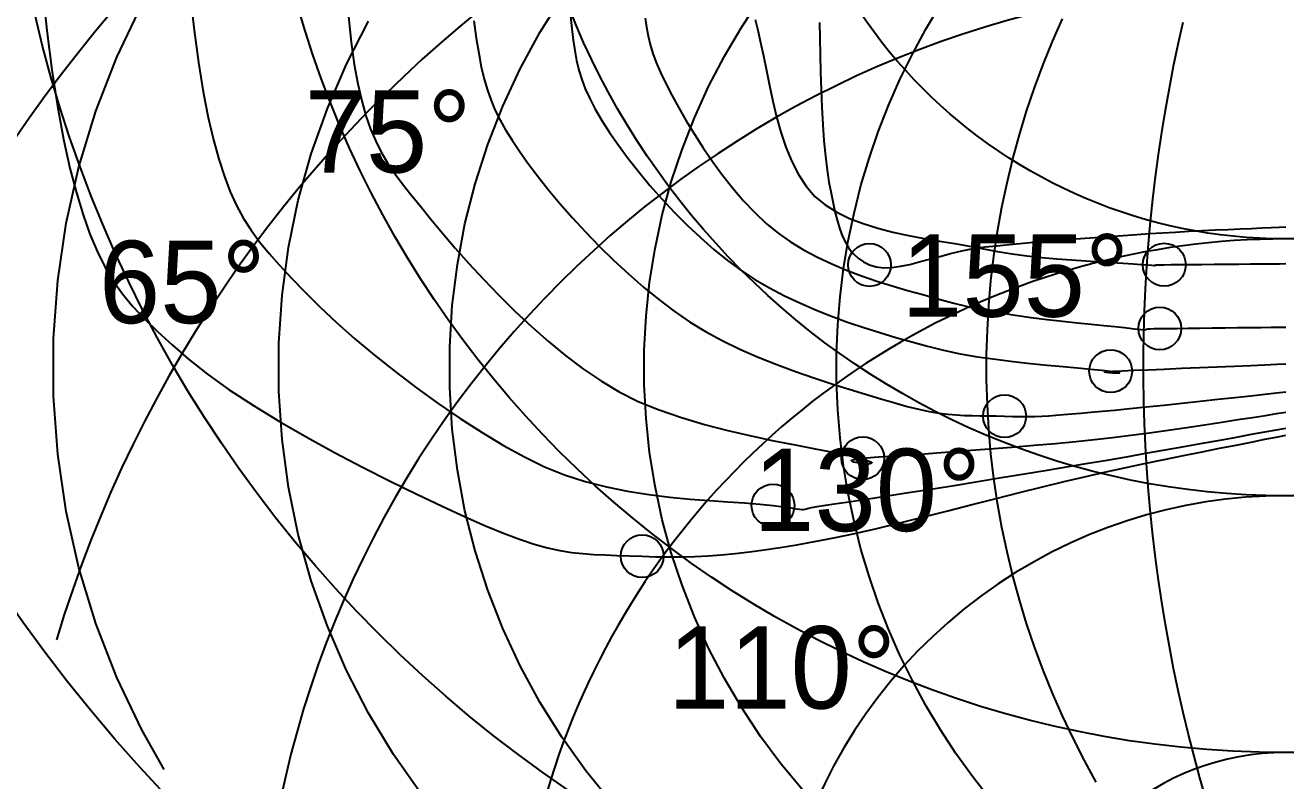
# Model space of a CAD drawing. Header units: metres. Extents: x -58 to 58, y -58 to 58.
# Drawn here: x -38.26 to 0, y -32.02 to -9.1 of the extents above; entities that cross this region are included whole.
import ezdxf
from ezdxf.enums import TextEntityAlignment as Align

# ---------------------------------------------------------------- set-up
doc = ezdxf.new("R2010")
doc.units = ezdxf.units.M
for name, color, linetype in [('CUT_REFERENCE', 1, 'Continuous'), ('ENGRAVE_AWA', 4, 'Continuous'), ('ENGRAVE_COMPASS', 7, 'Continuous'), ('ENGRAVE_POLARS', 5, 'Continuous'), ('ENGRAVE_TEXT', 7, 'Continuous'), ('ENGRAVE_VMG', 3, 'Continuous')]:
    doc.layers.add(name, color=color, linetype=linetype)

msp = doc.modelspace()

# ---------------------------------------------------------------- linework, layer by layer
at = {"layer": 'CUT_REFERENCE'}
for radius in [57.5, 47]:
    msp.add_circle((0, 0), radius, dxfattribs=at)
at = {"layer": 'ENGRAVE_AWA'}
for p, q in [((-22.639, -9.319), (-21.975, -8.257)), ((-16.513, -9.147), (-15.94, -8.283)), ((-35.479, -10.071), (-34.724, -8.483)), ((-10.923, -9.221), (-10.483, -8.484)), ((-28.508, -10.281), (-27.838, -8.981)), ((-17.04, -10.041), (-16.513, -9.147)), ((-7.082, -9.592), (-6.78, -8.903)), ((-3.262, -9.67), (-3.112, -9.005)), ((-23.236, -10.42), (-22.639, -9.319)), ((-11.333, -9.975), (-10.923, -9.221)), ((-7.365, -10.289), (-7.082, -9.592)), ((-3.403, -10.337), (-3.262, -9.67)), ((-36.114, -11.711), (-35.479, -10.071)), ((-29.089, -11.623), (-28.508, -10.281)), ((-17.518, -10.961), (-17.04, -10.041)), ((-11.71, -10.746), (-11.333, -9.975)), ((-7.626, -10.995), (-7.365, -10.289)), ((-23.764, -11.556), (-23.236, -10.42)), ((-3.533, -11.006), (-3.403, -10.337)), ((-17.946, -11.905), (-17.518, -10.961)), ((-12.056, -11.532), (-11.71, -10.746)), ((-7.866, -11.707), (-7.626, -10.995)), ((-3.653, -11.677), (-3.533, -11.006)), ((-36.627, -13.393), (-36.114, -11.711)), ((-29.577, -13.001), (-29.089, -11.623)), ((-24.22, -12.722), (-23.764, -11.556)), ((-12.368, -12.332), (-12.056, -11.532)), ((-8.086, -12.427), (-7.866, -11.707)), ((-3.764, -12.35), (-3.653, -11.677)), ((-18.324, -12.871), (-17.946, -11.905)), ((-12.648, -13.143), (-12.368, -12.332)), ((-8.284, -13.153), (-8.086, -12.427)), ((-3.864, -13.024), (-3.764, -12.35)), ((-29.97, -14.409), (-29.577, -13.001)), ((-24.603, -13.915), (-24.22, -12.722)), ((-18.65, -13.856), (-18.324, -12.871)), ((-12.893, -13.966), (-12.648, -13.143)), ((-8.46, -13.884), (-8.284, -13.153)), ((-3.955, -13.7), (-3.864, -13.024)), ((-37.014, -15.108), (-36.627, -13.393)), ((-4.035, -14.377), (-3.955, -13.7)), ((-24.911, -15.129), (-24.603, -13.915)), ((-18.923, -14.856), (-18.65, -13.856)), ((-13.104, -14.798), (-12.893, -13.966)), ((-8.615, -14.62), (-8.46, -13.884)), ((-30.266, -15.841), (-29.97, -14.409)), ((-4.106, -15.055), (-4.035, -14.377)), ((-19.142, -15.87), (-18.923, -14.856)), ((-13.281, -15.638), (-13.104, -14.798)), ((-8.747, -15.36), (-8.615, -14.62)), ((-37.273, -16.847), (-37.014, -15.108)), ((-25.143, -16.36), (-24.911, -15.129)), ((-4.166, -15.734), (-4.106, -15.055)), ((-13.422, -16.485), (-13.281, -15.638)), ((-8.858, -16.104), (-8.747, -15.36)), ((-30.464, -17.289), (-30.266, -15.841)), ((-19.307, -16.894), (-19.142, -15.87)), ((-4.216, -16.414), (-4.166, -15.734)), ((-25.298, -17.603), (-25.143, -16.36)), ((-8.947, -16.851), (-8.858, -16.104)), ((-4.257, -17.094), (-4.216, -16.414)), ((-13.528, -17.337), (-13.422, -16.485)), ((-37.403, -18.6), (-37.273, -16.847)), ((-19.417, -17.925), (-19.307, -16.894)), ((-9.014, -17.6), (-8.947, -16.851)), ((-4.287, -17.775), (-4.257, -17.094)), ((-30.564, -18.748), (-30.464, -17.289)), ((-13.599, -18.192), (-13.528, -17.337)), ((-25.376, -18.853), (-25.298, -17.603)), ((-19.472, -18.961), (-19.417, -17.925)), ((-9.058, -18.351), (-9.014, -17.6)), ((-4.307, -18.457), (-4.287, -17.775)), ((-13.635, -19.05), (-13.599, -18.192)), ((-9.081, -19.103), (-9.058, -18.351)), ((-37.403, -20.358), (-37.403, -18.6)), ((-4.317, -19.138), (-4.307, -18.457)), ((-30.564, -20.21), (-30.564, -18.748)), ((-25.376, -20.105), (-25.376, -18.853)), ((-19.472, -19.998), (-19.472, -18.961)), ((-13.635, -19.908), (-13.635, -19.05)), ((-9.081, -19.855), (-9.081, -19.103)), ((-4.317, -19.82), (-4.317, -19.138)), ((-9.058, -20.607), (-9.081, -19.855)), ((-4.307, -20.502), (-4.317, -19.82)), ((-30.464, -21.669), (-30.564, -20.21)), ((-25.298, -21.356), (-25.376, -20.105)), ((-19.417, -21.033), (-19.472, -19.998)), ((-13.599, -20.766), (-13.635, -19.908)), ((-37.273, -22.112), (-37.403, -20.358)), ((-9.014, -21.358), (-9.058, -20.607)), ((-4.287, -21.183), (-4.307, -20.502)), ((-19.307, -22.065), (-19.417, -21.033)), ((-13.528, -21.622), (-13.599, -20.766)), ((-25.143, -22.599), (-25.298, -21.356)), ((-8.947, -22.107), (-9.014, -21.358)), ((-4.257, -21.864), (-4.287, -21.183)), ((-30.266, -23.117), (-30.464, -21.669)), ((-13.422, -22.473), (-13.528, -21.622)), ((-37.014, -23.851), (-37.273, -22.112)), ((-19.142, -23.088), (-19.307, -22.065)), ((-8.858, -22.854), (-8.947, -22.107)), ((-4.216, -22.545), (-4.257, -21.864)), ((-13.281, -23.32), (-13.422, -22.473)), ((-4.166, -23.225), (-4.216, -22.545)), ((-24.911, -23.829), (-25.143, -22.599)), ((-8.747, -23.598), (-8.858, -22.854)), ((-29.97, -24.549), (-30.266, -23.117)), ((-18.923, -24.102), (-19.142, -23.088)), ((-13.104, -24.16), (-13.281, -23.32)), ((-4.106, -23.904), (-4.166, -23.225)), ((-8.615, -24.338), (-8.747, -23.598)), ((-36.627, -25.566), (-37.014, -23.851)), ((-24.603, -25.043), (-24.911, -23.829)), ((-18.65, -25.103), (-18.923, -24.102)), ((-4.035, -24.582), (-4.106, -23.904)), ((-12.893, -24.992), (-13.104, -24.16)), ((-8.46, -25.075), (-8.615, -24.338)), ((-29.577, -25.957), (-29.97, -24.549)), ((-3.955, -25.259), (-4.035, -24.582)), ((-24.22, -26.236), (-24.603, -25.043)), ((-18.324, -26.087), (-18.65, -25.103)), ((-12.648, -25.815), (-12.893, -24.992)), ((-8.284, -25.806), (-8.46, -25.075)), ((-36.114, -27.248), (-36.627, -25.566)), ((-3.864, -25.934), (-3.955, -25.259)), ((-29.089, -27.336), (-29.577, -25.957)), ((-12.368, -26.627), (-12.648, -25.815)), ((-8.086, -26.532), (-8.284, -25.806)), ((-3.764, -26.609), (-3.864, -25.934)), ((-23.764, -27.403), (-24.22, -26.236)), ((-17.946, -27.053), (-18.324, -26.087)), ((-12.056, -27.426), (-12.368, -26.627)), ((-7.866, -27.251), (-8.086, -26.532)), ((-3.653, -27.281), (-3.764, -26.609)), ((-17.518, -27.998), (-17.946, -27.053)), ((-35.479, -28.887), (-36.114, -27.248)), ((-28.508, -28.678), (-29.089, -27.336)), ((-23.236, -28.539), (-23.764, -27.403)), ((-11.71, -28.212), (-12.056, -27.426)), ((-7.626, -27.964), (-7.866, -27.251)), ((-3.533, -27.952), (-3.653, -27.281)), ((-17.04, -28.918), (-17.518, -27.998)), ((-11.333, -28.983), (-11.71, -28.212)), ((-7.365, -28.669), (-7.626, -27.964)), ((-3.403, -28.622), (-3.533, -27.952)), ((-27.838, -29.977), (-28.508, -28.678)), ((-22.639, -29.64), (-23.236, -28.539)), ((-7.082, -29.366), (-7.365, -28.669)), ((-3.262, -29.289), (-3.403, -28.622)), ((-34.724, -30.475), (-35.479, -28.887)), ((-16.513, -29.811), (-17.04, -28.918)), ((-10.923, -29.737), (-11.333, -28.983)), ((-6.78, -30.055), (-7.082, -29.366)), ((-3.112, -29.954), (-3.262, -29.289)), ((-21.975, -30.702), (-22.639, -29.64)), ((-15.94, -30.676), (-16.513, -29.811)), ((-10.483, -30.474), (-10.923, -29.737)), ((-27.081, -31.228), (-27.838, -29.977)), ((-6.457, -30.734), (-6.78, -30.055)), ((-2.953, -30.617), (-3.112, -29.954)), ((-34.037, -31.682), (-34.724, -30.475)), ((-10.013, -31.193), (-10.483, -30.474)), ((-21.246, -31.72), (-21.975, -30.702)), ((-15.321, -31.508), (-15.94, -30.676)), ((-6.114, -31.404), (-6.457, -30.734)), ((-2.783, -31.277), (-2.953, -30.617)), ((-26.241, -32.424), (-27.081, -31.228)), ((-9.513, -31.891), (-10.013, -31.193)), ((-2.604, -31.935), (-2.783, -31.277)), ((-20.455, -32.691), (-21.246, -31.72)), ((-14.659, -32.306), (-15.321, -31.508)), ((-5.751, -32.063), (-6.114, -31.404)), ((-8.985, -32.567), (-9.513, -31.891)), ((-2.415, -32.59), (-2.604, -31.935))]:
    msp.add_line(p, q, dxfattribs=at)
for radius in [38.958, 31.167, 23.375, 15.583]:
    msp.add_circle((0, 0), radius, dxfattribs=at)
for radius, start, end in [(46.75, 25.0283, 154.9717), (38.958, 16.7191, 163.2809), (31.167, 7.7355, 172.2645), (23.375, 356.9122, 183.0878), (15.583, 340.6827, 199.3173), (7.792, 285.9295, 254.0705)]:
    msp.add_arc((0, -38.958), radius, start, end, dxfattribs=at)
at = {"layer": 'ENGRAVE_COMPASS'}
msp.add_circle((0, 0), 57.2, dxfattribs=at)
at = {"layer": 'ENGRAVE_POLARS'}
for p, q in [((-37.732, -8.026), (-37.598, -9.264)), ((-33.252, -8.195), (-33.133, -9.246)), ((-28.446, -8.837), (-28.37, -9.612)), ((-24.642, -8.969), (-24.569, -9.49)), ((-21.704, -8.827), (-21.665, -9.207)), ((-19.441, -8.889), (-19.403, -9.161)), ((-19.403, -9.161), (-19.354, -9.425)), ((-16.108, -8.927), (-16.027, -9.253)), ((-14.154, -9.014), (-14.145, -9.492)), ((-37.598, -9.264), (-37.448, -10.449)), ((-33.133, -9.246), (-33.002, -10.23)), ((-24.569, -9.49), (-24.495, -9.951)), ((-21.665, -9.207), (-21.625, -9.553)), ((-21.625, -9.553), (-21.579, -9.871)), ((-19.354, -9.425), (-19.29, -9.687)), ((-16.027, -9.253), (-15.939, -9.622)), ((-14.145, -9.492), (-14.133, -9.999)), ((-28.37, -9.612), (-28.273, -10.291)), ((-21.579, -9.871), (-21.524, -10.17)), ((-19.29, -9.687), (-19.209, -9.954)), ((-15.939, -9.622), (-15.853, -10.03)), ((-33.002, -10.23), (-32.858, -11.123)), ((-28.273, -10.291), (-28.162, -10.876)), ((-24.495, -9.951), (-24.416, -10.362)), ((-21.524, -10.17), (-21.455, -10.458)), ((-19.209, -9.954), (-19.105, -10.235)), ((-19.105, -10.235), (-18.976, -10.536)), ((-15.853, -10.03), (-15.765, -10.469)), ((-14.133, -9.999), (-14.119, -10.524)), ((-37.448, -10.449), (-37.282, -11.555)), ((-24.416, -10.362), (-24.329, -10.732)), ((-21.455, -10.458), (-21.369, -10.741)), ((-18.976, -10.536), (-18.817, -10.864)), ((-15.765, -10.469), (-15.672, -10.929)), ((-14.119, -10.524), (-14.101, -11.058)), ((-28.162, -10.876), (-28.044, -11.39)), ((-24.329, -10.732), (-24.232, -11.07)), ((-24.232, -11.07), (-24.121, -11.384)), ((-21.369, -10.741), (-21.26, -11.028)), ((-21.26, -11.028), (-21.124, -11.326)), ((-18.817, -10.864), (-18.631, -11.222)), ((-15.672, -10.929), (-15.569, -11.401)), ((-14.101, -11.058), (-14.079, -11.589)), ((-32.858, -11.123), (-32.702, -11.903)), ((-28.044, -11.39), (-27.916, -11.844)), ((-24.121, -11.384), (-23.994, -11.684)), ((-21.124, -11.326), (-20.959, -11.642)), ((-18.631, -11.222), (-18.423, -11.603)), ((-15.569, -11.401), (-15.453, -11.877)), ((-37.282, -11.555), (-37.101, -12.558)), ((-27.916, -11.844), (-27.776, -12.248)), ((-23.994, -11.684), (-23.847, -11.978)), ((-20.959, -11.642), (-20.758, -11.985)), ((-18.423, -11.603), (-18.194, -12)), ((-14.079, -11.589), (-14.051, -12.109)), ((-32.702, -11.903), (-32.541, -12.575)), ((-23.847, -11.978), (-23.677, -12.276)), ((-20.758, -11.985), (-20.522, -12.354)), ((-18.194, -12), (-17.946, -12.409)), ((-15.453, -11.877), (-15.321, -12.346)), ((-14.051, -12.109), (-14.016, -12.606)), ((-37.101, -12.558), (-36.905, -13.432)), ((-32.541, -12.575), (-32.379, -13.166)), ((-27.776, -12.248), (-27.622, -12.613)), ((-27.622, -12.613), (-27.451, -12.95)), ((-23.677, -12.276), (-23.481, -12.586)), ((-23.481, -12.586), (-23.257, -12.918)), ((-20.522, -12.354), (-20.255, -12.74)), ((-17.946, -12.409), (-17.679, -12.824)), ((-15.321, -12.346), (-15.169, -12.801)), ((-14.016, -12.606), (-13.974, -13.071)), ((-27.451, -12.95), (-27.261, -13.27)), ((-23.257, -12.918), (-23.001, -13.28)), ((-20.255, -12.74), (-19.96, -13.14)), ((-17.679, -12.824), (-17.395, -13.238)), ((-15.169, -12.801), (-14.994, -13.232)), ((-32.379, -13.166), (-32.212, -13.689)), ((-27.261, -13.27), (-27.049, -13.583)), ((-23.001, -13.28), (-22.711, -13.671)), ((-19.96, -13.14), (-19.64, -13.548)), ((-17.395, -13.238), (-17.096, -13.647)), ((-14.994, -13.232), (-14.791, -13.63)), ((-13.974, -13.071), (-13.924, -13.494)), ((-36.905, -13.432), (-36.703, -14.185)), ((-32.212, -13.689), (-32.034, -14.154)), ((-27.049, -13.583), (-26.815, -13.9)), ((-22.711, -13.671), (-22.388, -14.081)), ((-19.64, -13.548), (-19.297, -13.959)), ((-17.096, -13.647), (-16.782, -14.045)), ((-14.791, -13.63), (-14.558, -13.986)), ((-13.924, -13.494), (-13.865, -13.865)), ((-32.034, -14.154), (-31.843, -14.574)), ((-26.815, -13.9), (-26.554, -14.231)), ((-22.388, -14.081), (-22.036, -14.504)), ((-19.297, -13.959), (-18.935, -14.369)), ((-16.782, -14.045), (-16.456, -14.425)), ((-14.558, -13.986), (-14.291, -14.291)), ((-13.865, -13.865), (-13.802, -14.195)), ((-36.703, -14.185), (-36.502, -14.849)), ((-26.554, -14.231), (-26.265, -14.587)), ((-22.036, -14.504), (-21.657, -14.935)), ((-18.935, -14.369), (-18.558, -14.773)), ((-16.456, -14.425), (-16.117, -14.783)), ((-14.291, -14.291), (-13.982, -14.548)), ((-13.802, -14.195), (-13.74, -14.502)), ((-13.74, -14.502), (-13.676, -14.787)), ((-36.502, -14.849), (-36.295, -15.435)), ((-31.843, -14.574), (-31.634, -14.959)), ((-26.265, -14.587), (-25.946, -14.98)), ((-18.558, -14.773), (-18.167, -15.166)), ((-16.117, -14.783), (-15.768, -15.113)), ((-13.982, -14.548), (-13.63, -14.769)), ((-13.676, -14.787), (-13.607, -15.049)), ((-13.63, -14.769), (-13.242, -14.959)), ((-31.634, -14.959), (-31.403, -15.321)), ((-25.946, -14.98), (-25.593, -15.408)), ((-21.657, -14.935), (-21.256, -15.37)), ((-18.167, -15.166), (-17.766, -15.544)), ((-15.768, -15.113), (-15.409, -15.409)), ((-13.607, -15.049), (-13.533, -15.29)), ((-13.533, -15.29), (-13.449, -15.509)), ((-13.242, -14.959), (-12.823, -15.12)), ((-12.823, -15.12), (-12.382, -15.257)), ((-12.382, -15.257), (-11.923, -15.375)), ((-2.14, -15.312), (-1.753, -15.294)), ((-1.753, -15.294), (-1.385, -15.277)), ((-1.385, -15.277), (-1.039, -15.262)), ((-1.039, -15.262), (-0.722, -15.248)), ((-0.722, -15.248), (-0.44, -15.236)), ((-0.44, -15.236), (-0.197, -15.225)), ((-0.197, -15.225), (0, -15.216)), ((-36.295, -15.435), (-36.077, -15.957)), ((-31.403, -15.321), (-31.146, -15.671)), ((-31.146, -15.671), (-30.859, -16.022)), ((-25.593, -15.408), (-25.208, -15.86)), ((-21.256, -15.37), (-20.836, -15.804)), ((-17.766, -15.544), (-17.359, -15.901)), ((-15.409, -15.409), (-15.034, -15.675)), ((-15.034, -15.675), (-14.635, -15.918)), ((-13.449, -15.509), (-13.355, -15.705)), ((-11.923, -15.375), (-11.453, -15.477)), ((-11.453, -15.477), (-10.98, -15.566)), ((-10.98, -15.566), (-10.508, -15.648)), ((-10.508, -15.648), (-10.046, -15.727)), ((-7.972, -15.712), (-7.549, -15.675)), ((-7.549, -15.675), (-7.115, -15.639)), ((-7.115, -15.639), (-6.675, -15.604)), ((-6.675, -15.604), (-6.233, -15.57)), ((-6.233, -15.57), (-5.792, -15.538)), ((-5.792, -15.538), (-5.358, -15.507)), ((-5.358, -15.507), (-4.934, -15.477)), ((-4.934, -15.477), (-4.524, -15.449)), ((-4.524, -15.449), (-4.133, -15.423)), ((-4.133, -15.423), (-3.745, -15.398)), ((-3.745, -15.398), (-3.345, -15.375)), ((-3.345, -15.375), (-2.941, -15.352)), ((-2.941, -15.352), (-2.537, -15.332)), ((-2.537, -15.332), (-2.14, -15.312)), ((-36.077, -15.957), (-35.844, -16.426)), ((-30.859, -16.022), (-30.537, -16.384)), ((-25.208, -15.86), (-24.792, -16.328)), ((-20.836, -15.804), (-20.4, -16.231)), ((-17.359, -15.901), (-16.947, -16.233)), ((-14.635, -15.918), (-14.217, -16.14)), ((-13.355, -15.705), (-13.247, -15.881)), ((-13.247, -15.881), (-13.123, -16.035)), ((-13.123, -16.035), (-12.982, -16.169)), ((-10.499, -16.112), (-10.171, -16.025)), ((-10.171, -16.025), (-9.834, -15.945)), ((-10.046, -15.727), (-9.598, -15.805)), ((-9.834, -15.945), (-9.489, -15.877)), ((-9.598, -15.805), (-9.173, -15.887)), ((-9.489, -15.877), (-9.138, -15.827)), ((-9.173, -15.887), (-8.749, -15.967)), ((-9.138, -15.827), (-8.771, -15.788)), ((-8.771, -15.788), (-8.381, -15.749)), ((-8.749, -15.967), (-8.308, -16.036)), ((-8.381, -15.749), (-7.972, -15.712)), ((-8.308, -16.036), (-7.856, -16.094)), ((-35.844, -16.426), (-35.589, -16.854)), ((-30.537, -16.384), (-30.177, -16.77)), ((-24.792, -16.328), (-24.35, -16.808)), ((-20.4, -16.231), (-19.951, -16.647)), ((-16.947, -16.233), (-16.535, -16.535)), ((-14.217, -16.14), (-13.781, -16.343)), ((-13.781, -16.343), (-13.333, -16.53)), ((-12.982, -16.169), (-12.82, -16.281)), ((-12.82, -16.281), (-12.635, -16.373)), ((-12.635, -16.373), (-12.427, -16.434)), ((-12.427, -16.434), (-12.201, -16.457)), ((-12.201, -16.457), (-11.955, -16.448)), ((-11.955, -16.448), (-11.693, -16.412)), ((-11.693, -16.412), (-11.415, -16.355)), ((-11.415, -16.355), (-11.122, -16.282)), ((-11.122, -16.282), (-10.817, -16.199)), ((-10.817, -16.199), (-10.499, -16.112)), ((-7.856, -16.094), (-7.4, -16.144)), ((-7.4, -16.144), (-6.946, -16.185)), ((-6.946, -16.185), (-6.501, -16.22)), ((-6.501, -16.22), (-6.071, -16.25)), ((-6.071, -16.25), (-5.664, -16.275)), ((-5.664, -16.275), (-5.284, -16.297)), ((-5.284, -16.297), (-4.94, -16.317)), ((-4.94, -16.317), (-4.637, -16.336)), ((-4.637, -16.336), (-4.382, -16.355)), ((-4.382, -16.355), (-4.191, -16.372)), ((-4.191, -16.372), (-4.064, -16.384)), ((-4.064, -16.384), (-3.991, -16.391)), ((-3.991, -16.391), (-3.958, -16.394)), ((-3.99, -16.382), (-3.976, -16.377)), ((-3.982, -16.388), (-3.99, -16.382)), ((-3.966, -16.392), (-3.982, -16.388)), ((-3.976, -16.377), (-3.93, -16.372)), ((-3.954, -16.394), (-3.966, -16.392)), ((-3.958, -16.394), (-3.954, -16.394)), ((-3.93, -16.372), (-3.838, -16.368)), ((-3.838, -16.368), (-3.688, -16.366)), ((-3.688, -16.366), (-3.474, -16.364)), ((-3.474, -16.364), (-3.204, -16.362)), ((-3.204, -16.362), (-2.89, -16.36)), ((-2.89, -16.36), (-2.544, -16.357)), ((-2.544, -16.357), (-2.177, -16.353)), ((-2.177, -16.353), (-1.801, -16.35)), ((-1.801, -16.35), (-1.427, -16.346)), ((-1.427, -16.346), (-1.067, -16.343)), ((-1.067, -16.343), (-0.733, -16.339)), ((-0.733, -16.339), (-0.436, -16.336)), ((-0.436, -16.336), (-0.188, -16.334)), ((-0.188, -16.334), (0, -16.332)), ((-30.177, -16.77), (-29.774, -17.19)), ((-24.35, -16.808), (-23.884, -17.291)), ((-19.951, -16.647), (-19.493, -17.047)), ((-16.535, -16.535), (-16.114, -16.811)), ((-16.114, -16.811), (-15.674, -17.067)), ((-13.333, -16.53), (-12.875, -16.701)), ((-12.875, -16.701), (-12.411, -16.86)), ((-35.589, -16.854), (-35.307, -17.252)), ((-29.774, -17.19), (-29.319, -17.645)), ((-19.493, -17.047), (-19.029, -17.425)), ((-15.674, -17.067), (-15.219, -17.306)), ((-12.411, -16.86), (-11.944, -17.007)), ((-11.944, -17.007), (-11.477, -17.144)), ((-11.477, -17.144), (-11.015, -17.274)), ((-35.307, -17.252), (-34.992, -17.634)), ((-23.884, -17.291), (-23.397, -17.771)), ((-19.029, -17.425), (-18.563, -17.777)), ((-15.219, -17.306), (-14.752, -17.527)), ((-14.752, -17.527), (-14.275, -17.733)), ((-11.015, -17.274), (-10.559, -17.399)), ((-10.559, -17.399), (-10.115, -17.519)), ((-10.115, -17.519), (-9.664, -17.632)), ((-34.992, -17.634), (-34.64, -18.01)), ((-29.319, -17.645), (-28.809, -18.121)), ((-23.397, -17.771), (-22.894, -18.242)), ((-18.563, -17.777), (-18.097, -18.097)), ((-14.275, -17.733), (-13.79, -17.925)), ((-13.79, -17.925), (-13.301, -18.104)), ((-9.664, -17.632), (-9.193, -17.732)), ((-9.193, -17.732), (-8.708, -17.82)), ((-8.708, -17.82), (-8.216, -17.898)), ((-8.216, -17.898), (-7.725, -17.966)), ((-7.725, -17.966), (-7.242, -18.027)), ((-34.64, -18.01), (-34.245, -18.394)), ((-28.809, -18.121), (-28.253, -18.612)), ((-22.894, -18.242), (-22.376, -18.697)), ((-18.097, -18.097), (-17.615, -18.391)), ((-13.301, -18.104), (-12.81, -18.27)), ((-12.81, -18.27), (-12.319, -18.426)), ((-7.242, -18.027), (-6.773, -18.079)), ((-6.773, -18.079), (-6.326, -18.126)), ((-6.326, -18.126), (-5.908, -18.168)), ((-5.908, -18.168), (-5.525, -18.206)), ((-5.525, -18.206), (-5.186, -18.241)), ((-5.186, -18.241), (-4.896, -18.274)), ((-4.896, -18.274), (-4.671, -18.302)), ((-4.671, -18.302), (-4.509, -18.321)), ((-4.509, -18.321), (-4.401, -18.333)), ((-4.401, -18.333), (-4.333, -18.339)), ((-4.333, -18.339), (-4.295, -18.34)), ((-4.295, -18.34), (-4.273, -18.337)), ((-4.273, -18.337), (-4.255, -18.331)), ((-4.255, -18.331), (-4.231, -18.324)), ((-4.231, -18.324), (-4.188, -18.316)), ((-4.188, -18.316), (-4.113, -18.308)), ((-4.113, -18.308), (-3.996, -18.303)), ((-3.996, -18.303), (-3.823, -18.3)), ((-3.823, -18.3), (-3.589, -18.299)), ((-3.589, -18.299), (-3.301, -18.297)), ((-3.301, -18.297), (-2.971, -18.293)), ((-2.971, -18.293), (-2.611, -18.289)), ((-2.611, -18.289), (-2.232, -18.285)), ((-2.232, -18.285), (-1.844, -18.28)), ((-1.844, -18.28), (-1.461, -18.275)), ((-1.461, -18.275), (-1.093, -18.27)), ((-1.093, -18.27), (-0.751, -18.266)), ((-0.751, -18.266), (-0.448, -18.262)), ((-0.448, -18.262), (-0.193, -18.259)), ((-0.193, -18.259), (0, -18.256)), ((-34.245, -18.394), (-33.802, -18.796)), ((-28.253, -18.612), (-27.658, -19.111)), ((-22.376, -18.697), (-21.848, -19.13)), ((-17.615, -18.391), (-17.102, -18.668)), ((-17.102, -18.668), (-16.566, -18.926)), ((-12.319, -18.426), (-11.832, -18.572)), ((-11.832, -18.572), (-11.35, -18.71)), ((-11.35, -18.71), (-10.878, -18.841)), ((-33.802, -18.796), (-33.305, -19.229)), ((-27.658, -19.111), (-27.033, -19.609)), ((-16.566, -18.926), (-16.012, -19.168)), ((-10.878, -18.841), (-10.393, -18.96)), ((-10.393, -18.96), (-9.881, -19.065)), ((-9.881, -19.065), (-9.352, -19.156)), ((-33.305, -19.229), (-32.73, -19.689)), ((-21.848, -19.13), (-21.311, -19.534)), ((-16.012, -19.168), (-15.45, -19.394)), ((-15.45, -19.394), (-14.885, -19.604)), ((-9.352, -19.156), (-8.813, -19.236)), ((-8.813, -19.236), (-8.275, -19.304)), ((-8.275, -19.304), (-7.747, -19.363)), ((-7.747, -19.363), (-7.238, -19.414)), ((-7.238, -19.414), (-6.759, -19.458)), ((-6.759, -19.458), (-6.317, -19.497)), ((-6.317, -19.497), (-5.923, -19.533)), ((-3.69, -19.531), (-3.165, -19.509)), ((-3.165, -19.509), (-2.621, -19.486)), ((-2.621, -19.486), (-2.078, -19.464)), ((-2.078, -19.464), (-1.553, -19.442)), ((-1.553, -19.442), (-1.065, -19.421)), ((-1.065, -19.421), (-0.631, -19.403)), ((-0.631, -19.403), (-0.27, -19.388)), ((-0.27, -19.388), (0, -19.377)), ((-32.73, -19.689), (-32.066, -20.162)), ((-27.033, -19.609), (-26.386, -20.1)), ((-21.311, -19.534), (-20.77, -19.902)), ((-14.885, -19.604), (-14.326, -19.798)), ((-14.326, -19.798), (-13.78, -19.978)), ((-5.923, -19.533), (-5.586, -19.565)), ((-5.586, -19.565), (-5.315, -19.597)), ((-5.503, -19.629), (-5.498, -19.618)), ((-5.453, -19.641), (-5.503, -19.629)), ((-5.498, -19.618), (-5.42, -19.606)), ((-5.367, -19.65), (-5.453, -19.641)), ((-5.42, -19.606), (-5.251, -19.596)), ((-5.263, -19.657), (-5.367, -19.65)), ((-5.315, -19.597), (-5.134, -19.624)), ((-5.161, -19.661), (-5.263, -19.657)), ((-5.251, -19.596), (-4.978, -19.585)), ((-5.079, -19.661), (-5.161, -19.661)), ((-5.134, -19.624), (-5.046, -19.643)), ((-5.034, -19.655), (-5.079, -19.661)), ((-5.046, -19.643), (-5.034, -19.655)), ((-4.978, -19.585), (-4.615, -19.57)), ((-4.615, -19.57), (-4.18, -19.551)), ((-4.18, -19.551), (-3.69, -19.531)), ((-32.066, -20.162), (-31.332, -20.642)), ((-26.386, -20.1), (-25.724, -20.577)), ((-20.77, -19.902), (-20.227, -20.227)), ((-20.227, -20.227), (-19.651, -20.514)), ((-13.78, -19.978), (-13.254, -20.143)), ((-13.254, -20.143), (-12.755, -20.294)), ((-0.637, -20.295), (-0.278, -20.256)), ((-0.278, -20.256), (0, -20.226)), ((-31.332, -20.642), (-30.543, -21.123)), ((-25.724, -20.577), (-25.058, -21.033)), ((-19.651, -20.514), (-19.019, -20.773)), ((-12.755, -20.294), (-12.291, -20.433)), ((-12.291, -20.433), (-11.869, -20.558)), ((-11.869, -20.558), (-11.489, -20.666)), ((-4.236, -20.681), (-3.705, -20.626)), ((-3.705, -20.626), (-3.156, -20.568)), ((-3.156, -20.568), (-2.603, -20.509)), ((-2.603, -20.509), (-2.061, -20.45)), ((-2.061, -20.45), (-1.543, -20.394)), ((-1.543, -20.394), (-1.063, -20.341)), ((-1.063, -20.341), (-0.637, -20.295)), ((-25.058, -21.033), (-24.393, -21.46)), ((-19.019, -20.773), (-18.345, -21.004)), ((-18.345, -21.004), (-17.644, -21.211)), ((-11.489, -20.666), (-11.142, -20.751)), ((-11.142, -20.751), (-10.823, -20.817)), ((-10.823, -20.817), (-10.529, -20.866)), ((-10.529, -20.866), (-10.255, -20.901)), ((-10.255, -20.901), (-9.997, -20.924)), ((-9.997, -20.924), (-9.75, -20.938)), ((-9.75, -20.938), (-9.51, -20.945)), ((-9.51, -20.945), (-9.273, -20.949)), ((-9.273, -20.949), (-9.034, -20.951)), ((-9.034, -20.951), (-8.789, -20.955)), ((-8.789, -20.955), (-8.533, -20.962)), ((-8.533, -20.962), (-8.282, -20.97)), ((-8.282, -20.97), (-8.049, -20.974)), ((-8.049, -20.974), (-7.829, -20.974)), ((-7.829, -20.974), (-7.616, -20.969)), ((-7.616, -20.969), (-7.407, -20.96)), ((-7.407, -20.96), (-7.195, -20.948)), ((-7.195, -20.948), (-6.975, -20.932)), ((-6.975, -20.932), (-6.742, -20.914)), ((-6.742, -20.914), (-6.491, -20.892)), ((-6.491, -20.892), (-6.216, -20.867)), ((-6.216, -20.867), (-5.913, -20.84)), ((-5.913, -20.84), (-5.576, -20.81)), ((-5.576, -20.81), (-5.185, -20.775)), ((-5.185, -20.775), (-4.734, -20.731)), ((-4.734, -20.731), (-4.236, -20.681)), ((-1.46, -21.067), (-1.015, -20.998)), ((-1.015, -20.998), (-0.618, -20.936)), ((-0.618, -20.936), (-0.277, -20.884)), ((-0.277, -20.884), (0, -20.843)), ((-30.543, -21.123), (-29.716, -21.598)), ((-17.644, -21.211), (-16.933, -21.396)), ((-16.933, -21.396), (-16.226, -21.56)), ((-4.133, -21.462), (-3.565, -21.383)), ((-3.565, -21.383), (-3.006, -21.302)), ((-3.006, -21.302), (-2.464, -21.221)), ((-2.464, -21.221), (-1.946, -21.142)), ((-1.946, -21.142), (-1.46, -21.067)), ((-0.634, -21.438), (-0.285, -21.375)), ((-0.285, -21.375), (0, -21.324)), ((-29.716, -21.598), (-28.869, -22.063)), ((-24.393, -21.46), (-23.739, -21.851)), ((-16.226, -21.56), (-15.539, -21.705)), ((-15.539, -21.705), (-14.886, -21.835)), ((-7.641, -21.844), (-6.988, -21.786)), ((-6.988, -21.786), (-6.372, -21.728)), ((-6.372, -21.728), (-5.807, -21.67)), ((-5.807, -21.67), (-5.261, -21.608)), ((-5.261, -21.608), (-4.701, -21.538)), ((-4.701, -21.538), (-4.133, -21.462)), ((-3.08, -21.881), (-2.523, -21.781)), ((-2.523, -21.781), (-1.992, -21.685)), ((-1.992, -21.685), (-1.495, -21.595)), ((-1.507, -21.836), (-1.049, -21.745)), ((-1.495, -21.595), (-1.04, -21.512)), ((-1.049, -21.745), (-0.64, -21.664)), ((-1.04, -21.512), (-0.634, -21.438)), ((-0.64, -21.664), (-0.289, -21.594)), ((-0.289, -21.594), (0, -21.535)), ((-28.869, -22.063), (-28.017, -22.51)), ((-23.739, -21.851), (-23.104, -22.199)), ((-14.886, -21.835), (-14.284, -21.951)), ((-14.284, -21.951), (-13.746, -22.055)), ((-13.746, -22.055), (-13.29, -22.149)), ((-13.29, -22.149), (-12.929, -22.236)), ((-12.492, -22.21), (-12.054, -22.178)), ((-12.054, -22.178), (-11.54, -22.141)), ((-11.54, -22.141), (-10.963, -22.1)), ((-10.963, -22.1), (-10.339, -22.054)), ((-10.339, -22.054), (-9.68, -22.005)), ((-9.68, -22.005), (-9.001, -21.954)), ((-9.001, -21.954), (-8.317, -21.899)), ((-8.317, -21.899), (-7.641, -21.844)), ((-4.836, -22.191), (-4.244, -22.087)), ((-4.244, -22.087), (-3.656, -21.984)), ((-3.692, -22.277), (-3.106, -22.157)), ((-3.656, -21.984), (-3.08, -21.881)), ((-3.106, -22.157), (-2.542, -22.043)), ((-2.542, -22.043), (-2.007, -21.936)), ((-2.007, -21.936), (-1.507, -21.836)), ((-28.017, -22.51), (-27.178, -22.935)), ((-23.104, -22.199), (-22.496, -22.496)), ((-22.496, -22.496), (-21.89, -22.742)), ((-13.18, -22.324), (-13.172, -22.293)), ((-13.116, -22.353), (-13.18, -22.324)), ((-13.172, -22.293), (-13.066, -22.263)), ((-13.003, -22.378), (-13.116, -22.353)), ((-13.066, -22.263), (-12.838, -22.237)), ((-12.867, -22.397), (-13.003, -22.378)), ((-12.929, -22.236), (-12.691, -22.308)), ((-12.732, -22.407), (-12.867, -22.397)), ((-12.838, -22.237), (-12.492, -22.21)), ((-12.622, -22.406), (-12.732, -22.407)), ((-12.691, -22.308), (-12.577, -22.359)), ((-12.562, -22.391), (-12.622, -22.406)), ((-12.577, -22.359), (-12.562, -22.391)), ((-7.243, -22.597), (-6.596, -22.489)), ((-6.596, -22.489), (-5.999, -22.389)), ((-5.999, -22.389), (-5.423, -22.292)), ((-5.507, -22.663), (-4.899, -22.531)), ((-5.423, -22.292), (-4.836, -22.191)), ((-4.899, -22.531), (-4.292, -22.402)), ((-4.292, -22.402), (-3.692, -22.277)), ((-27.178, -22.935), (-26.369, -23.331)), ((-21.89, -22.742), (-21.263, -22.945)), ((-21.263, -22.945), (-20.621, -23.109)), ((-10.069, -23.061), (-9.351, -22.944)), ((-9.351, -22.944), (-8.633, -22.827)), ((-8.633, -22.827), (-7.926, -22.71)), ((-7.926, -22.71), (-7.243, -22.597)), ((-7.387, -23.102), (-6.727, -22.941)), ((-6.727, -22.941), (-6.108, -22.797)), ((-6.108, -22.797), (-5.507, -22.663)), ((-26.369, -23.331), (-25.607, -23.692)), ((-20.621, -23.109), (-19.974, -23.239)), ((-19.974, -23.239), (-19.33, -23.341)), ((-12.084, -23.38), (-11.448, -23.281)), ((-11.448, -23.281), (-10.772, -23.174)), ((-10.772, -23.174), (-10.069, -23.061)), ((-8.794, -23.457), (-8.079, -23.275)), ((-8.079, -23.275), (-7.387, -23.102)), ((-25.607, -23.692), (-24.907, -24.013)), ((-19.33, -23.341), (-18.696, -23.419)), ((-18.696, -23.419), (-18.08, -23.478)), ((-18.08, -23.478), (-17.491, -23.523)), ((-17.491, -23.523), (-16.937, -23.56)), ((-16.937, -23.56), (-16.425, -23.594)), ((-16.425, -23.594), (-15.965, -23.629)), ((-15.965, -23.629), (-15.563, -23.67)), ((-15.563, -23.67), (-15.245, -23.712)), ((-15.245, -23.712), (-15.017, -23.745)), ((-14.396, -23.733), (-14.224, -23.699)), ((-14.224, -23.699), (-13.974, -23.657)), ((-13.974, -23.657), (-13.63, -23.607)), ((-13.63, -23.607), (-13.188, -23.546)), ((-13.188, -23.546), (-12.669, -23.469)), ((-12.669, -23.469), (-12.084, -23.38)), ((-10.258, -23.833), (-9.523, -23.644)), ((-9.523, -23.644), (-8.794, -23.457)), ((-24.907, -24.013), (-24.288, -24.288)), ((-15.017, -23.745), (-14.862, -23.768)), ((-14.862, -23.768), (-14.759, -23.784)), ((-14.759, -23.784), (-14.692, -23.79)), ((-14.692, -23.79), (-14.64, -23.788)), ((-14.64, -23.788), (-14.586, -23.778)), ((-14.586, -23.778), (-14.511, -23.759)), ((-14.511, -23.759), (-14.396, -23.733)), ((-11.711, -24.197), (-10.99, -24.018)), ((-10.99, -24.018), (-10.258, -23.833)), ((-24.288, -24.288), (-23.744, -24.514)), ((-13.081, -24.518), (-12.41, -24.365)), ((-12.41, -24.365), (-11.711, -24.197)), ((-23.744, -24.514), (-23.254, -24.697)), ((-23.254, -24.697), (-22.811, -24.841)), ((-22.811, -24.841), (-22.405, -24.952)), ((-15.348, -24.945), (-14.84, -24.862)), ((-14.84, -24.862), (-14.299, -24.767)), ((-14.299, -24.767), (-13.713, -24.654)), ((-13.713, -24.654), (-13.081, -24.518)), ((-22.405, -24.952), (-22.029, -25.035)), ((-22.029, -25.035), (-21.674, -25.093)), ((-21.674, -25.093), (-21.333, -25.132)), ((-21.333, -25.132), (-20.996, -25.157)), ((-20.996, -25.157), (-20.656, -25.173)), ((-20.656, -25.173), (-20.304, -25.184)), ((-20.304, -25.184), (-19.933, -25.195)), ((-19.933, -25.195), (-19.533, -25.211)), ((-19.533, -25.211), (-19.123, -25.226)), ((-19.123, -25.226), (-18.723, -25.233)), ((-18.723, -25.233), (-18.328, -25.232)), ((-18.328, -25.232), (-17.934, -25.22)), ((-17.934, -25.22), (-17.536, -25.2)), ((-17.536, -25.2), (-17.131, -25.17)), ((-17.131, -25.17), (-16.714, -25.129)), ((-16.714, -25.129), (-16.281, -25.078)), ((-16.281, -25.078), (-15.827, -25.017)), ((-15.827, -25.017), (-15.348, -24.945))]:
    msp.add_line(p, q, dxfattribs=at)
at = {"layer": 'ENGRAVE_VMG'}
for centre in [(-12.635, -16.373), (-3.688, -16.366), (-3.823, -18.3), (-5.315, -19.597), (-8.533, -20.962), (-12.838, -22.237), (-15.563, -23.67), (-19.533, -25.211)]:
    msp.add_circle(centre, 0.65, dxfattribs=at)

# ---------------------------------------------------------------- texts
at = {"layer": 'ENGRAVE_TEXT'}
for s, p in [('75°', (-24.72, -12.322)), ('65°', (-30.964, -16.889)), ('155°', (-4.757, -16.694)), ('130°', (-9.247, -23.198)), ('110°', (-11.833, -28.583))]:
    msp.add_text(s, height=2.5, dxfattribs=at).set_placement(p, align=Align.MIDDLE_RIGHT)

doc.saveas('drawing.dxf')
